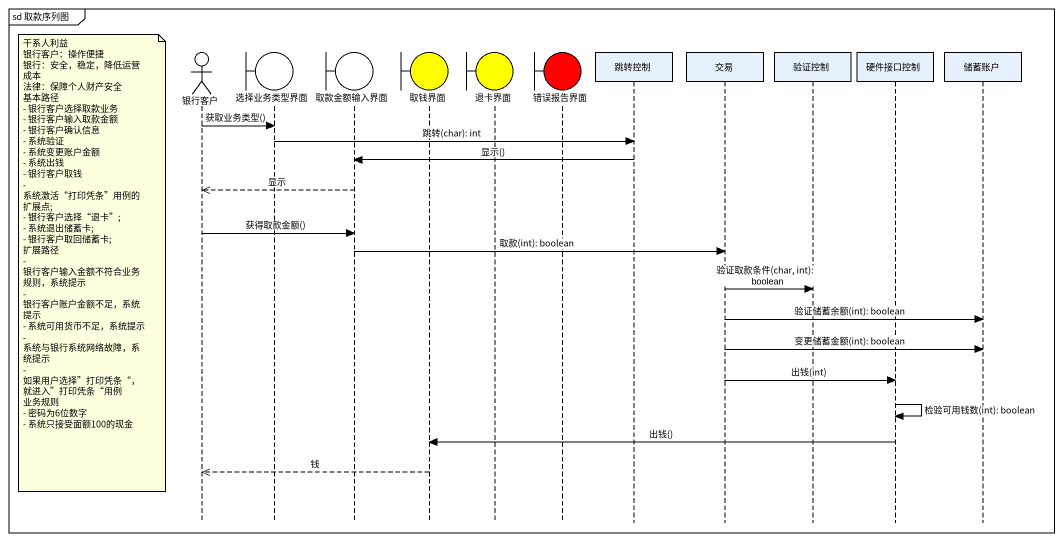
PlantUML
@startuml
mainframe sd 取款序列图
hide footbox
actor 银行客户
boundary 选择业务类型界面
boundary 取款金额输入界面
boundary 取钱界面 #FFFF00
boundary 退卡界面 #FFFF00
boundary 错误报告界面 #FF0000
participant 跳转控制
participant 交易
participant 验证控制
participant 硬件接口控制
participant 储蓄账户

银行客户 -> 选择业务类型界面 : 获取业务类型()
选择业务类型界面 -> 跳转控制 : 跳转(char): int
跳转控制 -> 取款金额输入界面 : 显示()
取款金额输入界面 -->> 银行客户 : 显示
银行客户 -> 取款金额输入界面 : 获得取款金额()
取款金额输入界面 -> 交易 : 取款(int): boolean
note left of 银行客户
  干系人利益
  银行客户：操作便捷
  银行：安全，稳定，降低运营成本
  法律：保障个人财产安全
  基本路径
  - 银行客户选择取款业务
  - 银行客户输入取款金额
  - 银行客户确认信息
  - 系统验证
  - 系统变更账户金额
  - 系统出钱
  - 银行客户取钱
  - 系统激活“打印凭条”用例的扩展点;
  - 银行客户选择“退卡”;
  - 系统退出储蓄卡;
  - 银行客户取回储蓄卡;
  扩展路径
  - 银行客户输入金额不符合业务规则，系统提示
  - 银行客户账户金额不足，系统提示
  - 系统可用货币不足，系统提示
  - 系统与银行系统网络故障，系统提示
  - 如果用户选择”打印凭条“，就进入”打印凭条“用例
  业务规则
  - 密码为6位数字
  - 系统只接受面额100的现金
end note
交易 -> 验证控制 : 验证取款条件(char, int): boolean
交易 -> 储蓄账户 : 验证储蓄余额(int): boolean
交易 -> 储蓄账户 : 变更储蓄金额(int): boolean
交易 -> 硬件接口控制 : 出钱(int)
硬件接口控制 -> 硬件接口控制 : 检验可用钱数(int): boolean
硬件接口控制 -> 取钱界面 : 出钱()
取钱界面 -->> 银行客户 : 钱
@enduml
